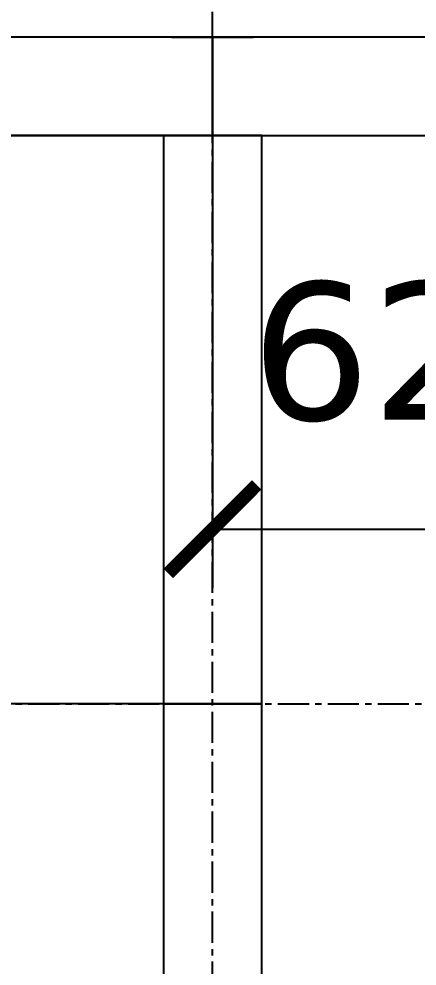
# Model space of a CAD drawing. Header units: centimetres. Extents: x -135 to 4099, y -1210 to 1044.
# Drawn here: x 487.3 to 527.8, y 292.8 to 389.1 of the extents above; entities that cross this region are included whole.
import ezdxf

# ---------------------------------------------------------------- set-up
doc = ezdxf.new("R2010")
doc.units = ezdxf.units.CM
doc.linetypes.add('CENTER', pattern=[5.08, 3.175, -0.635, 0.635, -0.635])
for name, color, linetype in [('AKS', 4, 'CENTER'), ('IC_DUVAR_100', 30, 'Continuous'), ('IC_UCLU_H_100', 3, 'Continuous'), ('OZEL_PANEL_OLCU_CM', 3, 'Continuous')]:
    doc.layers.add(name, color=color, linetype=linetype)
doc.styles.add('PORTMAN', font='DejaVuSans.ttf')
doc.dimstyles.new('PORTMAN', dxfattribs={"dimtxt": 14, "dimasz": 9, "dimexe": 6, "dimexo": 5, "dimgap": 4, "dimtad": 1, "dimtxsty": 'PORTMAN', "dimblk": 'ARCHTICK', "dimcen": 2.5, "dimazin": 3, "dimtfac": 0.5, "dimtmove": 2, "dimatfit": 3})

# ---------------------------------------------------------------- blocks, each defined once
blk = doc.blocks.new('BOM_I16_1255p0_IC_K01_SAG_UST')
blk.add_lwpolyline([(0, 103.75), (10, 103.75), (10, 125.5), (0, 125.5)], close=True)
blk = doc.blocks.new('BOM_I17_627p5_IC_DOLU')
blk.add_lwpolyline([(0, 0), (10, 0), (10, 62.75), (0, 62.75)], close=True)
blk = doc.blocks.new('BOM_I15_1255p0_IC_DOLU')
blk.add_lwpolyline([(0, 0), (10, 0), (10, 125.5), (0, 125.5)], close=True)
blk = doc.blocks.new('BOM_I18_577p5_IC_DOLU')
blk.add_lwpolyline([(0, 0), (10, 0), (10, 57.75), (0, 57.75)], close=True)
blk = doc.blocks.new('BOM_B05_UCLU_H_100')
for p, q in [((9.167, 5), (5, 5)), ((5, 5), (5, -5)), ((-5, -4.167), (-5, 4.167)), ((5, -4.167), (5, 4.167)), ((5, 0), (-5, 0)), ((-5, 0), (-5, -4.167)), ((5, -4.167), (5, 0)), ((5, -5), (9.167, -5))]:
    blk.add_line(p, q)
blk = doc.blocks.new('_ARCHTICK')
at = {"color": 0, "linetype": 'BYBLOCK', "const_width": 0.15}
blk.add_lwpolyline([(-0.5, -0.5), (0.5, 0.5)], dxfattribs=at)

msp = doc.modelspace()

# ---------------------------------------------------------------- linework, layer by layer
at = {"layer": 'AKS'}
for p, q in [((507, -35), (507, 747)), ((-35, 319.5), (788, 319.5))]:
    msp.add_line(p, q, dxfattribs=at)

# ---------------------------------------------------------------- block references
at = {"layer": 'IC_DUVAR_100', "rotation": 270}
for name, p in [('BOM_I16_1255p0_IC_K01_SAG_UST', (381.5, 387.25)), ('BOM_I17_627p5_IC_DOLU', (507, 387.25))]:
    msp.add_blockref(name, p, dxfattribs=at)
at = {"layer": 'IC_DUVAR_100'}
for name, p in [('BOM_I18_577p5_IC_DOLU', (502, 319.5)), ('BOM_I15_1255p0_IC_DOLU', (502, 194))]:
    msp.add_blockref(name, p, dxfattribs=at)
at = {"layer": 'IC_UCLU_H_100', "rotation": 270}
msp.add_blockref('BOM_B05_UCLU_H_100', (507, 382.25), dxfattribs=at)

# ---------------------------------------------------------------- dimensions: what is measured, and where the dimension line sits
at = {"layer": 'OZEL_PANEL_OLCU_CM'}
msp.add_linear_dim(base=(507, 337.25), p1=(507, 387.25), p2=(569.75, 387.25), dimstyle='PORTMAN', override={"dimtxt": 14, "dimasz": 9, "dimexe": 6, "dimexo": 5, "dimdec": 2, "dimzin": 8, "dimdsep": 44}, dxfattribs=at).render()
msp.add_linear_dim(base=(462, 319.5), p1=(512, 319.5), p2=(512, 377.25), angle=90, dimstyle='PORTMAN', override={"dimtxt": 14, "dimasz": 9, "dimexe": 6, "dimexo": 5, "dimdec": 2, "dimzin": 8, "dimdsep": 44}, dxfattribs=at).render()

doc.saveas('drawing.dxf')
